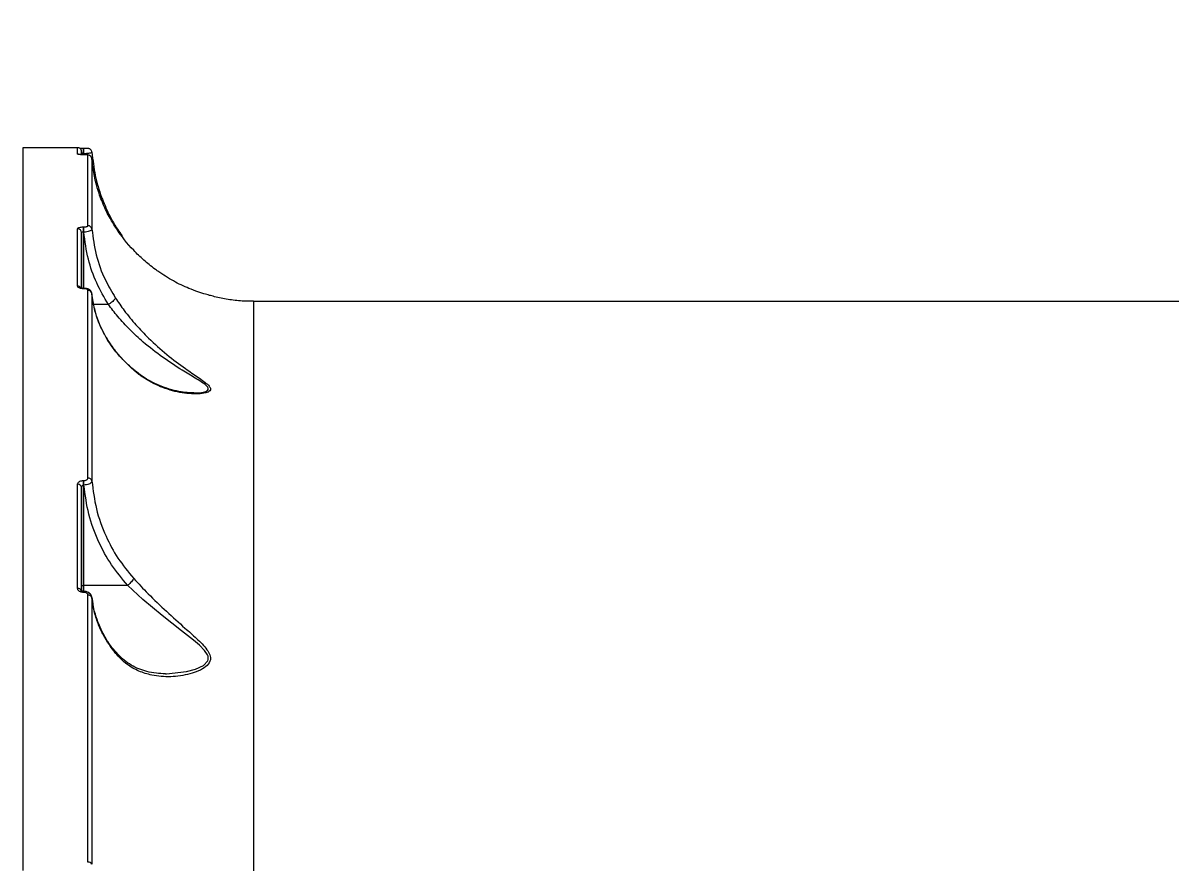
# Model space of a CAD drawing. Header units: millimetres. Extents: x -6431 to 4834, y -6422 to 4807.
# Drawn here: x 1393.7 to 1677.2, y -673.4 to -466 of the extents above; entities that cross this region are included whole.
import ezdxf

# ---------------------------------------------------------------- set-up
doc = ezdxf.new("R2010")
doc.units = ezdxf.units.MM
for name, color, linetype in [('DIKOM_ОБЪЕКТ', 7, 'Continuous'), ('DIKOM_РАЗМЕР_ЗОНА', 7, 'Continuous'), ('DIKOM_РАЗМЕР_ОБЪЕКТА', 7, 'Continuous')]:
    doc.layers.add(name, color=color, linetype=linetype)
doc.styles.add('style1', font='arial.ttf', dxfattribs={"width": 0.8})
doc.dimstyles.new('1-50', dxfattribs={"dimtxt": 300, "dimasz": 200, "dimexe": 100, "dimexo": 0, "dimgap": 100, "dimtad": 0, "dimdec": 0, "dimtxsty": 'style1', "dimcen": 0, "dimclrd": 7, "dimclre": 7, "dimadec": 1, "dimazin": 2, "dimtfac": 1, "dimtdec": 0, "dimtmove": 1, "dimatfit": 3, "dimfxl": 0, "dimlwd": 25, "dimlwe": 18, "dimarcsym": 0})

# ---------------------------------------------------------------- blocks, each defined once
blk = doc.blocks.new('*D13')
at = {"layer": 'Defpoints', "color": 0, "transparency": 16777216}
for p in [(-3965.6, 378.37), (3334.4, -1220.38), (3334.4, -3843.38)]:
    blk.add_point(p, dxfattribs=at)
at = {"layer": 'DIKOM_РАЗМЕР_ОБЪЕКТА', "color": 7, "lineweight": 18, "transparency": 16777216}
for p, q in [((-3965.6, 378.37), (-3965.6, -3943.38)), ((3334.4, -1220.38), (3334.4, -3943.38))]:
    blk.add_line(p, q, dxfattribs=at)
at = {"layer": 'DIKOM_РАЗМЕР_ОБЪЕКТА', "color": 7, "lineweight": 25, "transparency": 16777216}
for p, q in [((-3765.6, -3843.38), (-182.11, -3843.38)), ((3134.4, -3843.38), (731.83, -3843.38))]:
    blk.add_line(p, q, dxfattribs=at)
at = {"layer": 'DIKOM_РАЗМЕР_ОБЪЕКТА', "color": 7, "transparency": 16777216}
for points in [[(-3765.6, -3810.04), (-3765.6, -3876.71), (-3965.6, -3843.38)], [(3134.4, -3810.04), (3134.4, -3876.71), (3334.4, -3843.38)]]:
    blk.add_solid(points, dxfattribs=at)
at = {"layer": 'DIKOM_РАЗМЕР_ОБЪЕКТА', "color": 0, "transparency": 16777216, "insert": (274.86, -3843.38), "char_height": 300, "attachment_point": 5, "style": 'style1'}
blk.add_mtext('7300', dxfattribs=at)
blk = doc.blocks.new('*D16')
at = {"layer": 'Defpoints', "color": 0, "transparency": 16777216}
for p in [(-5966.57, 409.56), (4834.4, -963.9), (4834.4, -6224.88)]:
    blk.add_point(p, dxfattribs=at)
at = {"layer": 'DIKOM_РАЗМЕР_ЗОНА', "color": 7, "lineweight": 18, "transparency": 16777216}
for p, q in [((-5966.57, 409.56), (-5966.57, -6324.88)), ((4834.4, -963.9), (4834.4, -6324.88))]:
    blk.add_line(p, q, dxfattribs=at)
at = {"layer": 'DIKOM_РАЗМЕР_ЗОНА', "color": 7, "lineweight": 25, "transparency": 16777216}
for p, q in [((-5766.57, -6224.88), (924.42, -6224.88)), ((4634.4, -6224.88), (2004.2, -6224.88))]:
    blk.add_line(p, q, dxfattribs=at)
at = {"layer": 'DIKOM_РАЗМЕР_ЗОНА', "color": 7, "transparency": 16777216}
for points in [[(-5766.57, -6191.54), (-5766.57, -6258.21), (-5966.57, -6224.88)], [(4634.4, -6191.54), (4634.4, -6258.21), (4834.4, -6224.88)]]:
    blk.add_solid(points, dxfattribs=at)
at = {"layer": 'DIKOM_РАЗМЕР_ЗОНА', "color": 0, "transparency": 16777216, "insert": (1464.31, -6224.88), "char_height": 300, "attachment_point": 5, "style": 'style1'}
blk.add_mtext('10800', dxfattribs=at)

msp = doc.modelspace()

# ---------------------------------------------------------------- linework, layer by layer
at = {"layer": 'DIKOM_ОБЪЕКТ', "color": 7, "linetype": 'Continuous', "lineweight": 15}
for p, q in [((1407.21, -496.83), (1393.71, -496.83)), ((1408.21, -497.83), (1408.21, -498.42)), ((1408.21, -497.95), (1408.21, -497.83)), ((1408.21, -497.92), (1408.21, -497.95)), ((1408.21, -498.57), (1408.21, -497.95)), ((1408.74, -497), (1408.71, -497)), ((1408.71, -498.33), (1408.71, -497)), ((1408.74, -498.33), (1408.71, -498.33)), ((1408.71, -498.33), (1408.71, -498.58)), ((1408.81, -498.58), (1408.71, -498.58)), ((1408.81, -498.58), (1408.71, -498.58)), ((1408.71, -498.58), (1408.71, -498.58)), ((1408.74, -498.33), (1408.74, -497)), ((1408.78, -498.58), (1408.74, -498.33)), ((1408.81, -498.58), (1408.81, -498.58)), ((1407.21, -531.06), (1407.21, -516.87)), ((1408.21, -517.82), (1408.21, -531.44)), ((1408.21, -531.55), (1408.21, -517.82)), ((1408.71, -516.41), (1408.77, -516.41)), ((1408.71, -517.7), (1408.71, -516.41)), ((1408.77, -517.7), (1408.71, -517.7)), ((1408.71, -517.7), (1408.71, -531.61)), ((1408.77, -517.7), (1408.77, -516.41)), ((1408.79, -531.61), (1408.71, -531.61)), ((1408.71, -531.61), (1408.71, -531.69)), ((1408.79, -531.69), (1408.71, -531.69)), ((1408.79, -531.61), (1408.79, -531.61)), ((1408.79, -531.61), (1408.79, -531.69)), ((1414.83, -535.58), (1411.16, -535.58)), ((1820.76, -534.83), (1450.66, -534.83)), ((1408.21, -580.83), (1408.21, -606.48)), ((1408.21, -605.18), (1408.21, -580.83)), ((1408.71, -579.09), (1408.79, -579.09)), ((1408.71, -580.22), (1408.71, -579.09)), ((1408.71, -580.22), (1408.71, -605.02)), ((1408.79, -580.22), (1408.71, -580.22)), ((1408.79, -580.22), (1408.79, -579.09)), ((1408.21, -606.33), (1408.21, -605.18)), ((1408.21, -606.26), (1408.21, -605.89)), ((1419.6, -605.02), (1408.71, -605.02)), ((1408.71, -605.02), (1408.71, -606.49)), ((1408.77, -606.49), (1408.71, -606.49)), ((1408.71, -606.49), (1408.71, -606.76)), ((1408.77, -606.49), (1408.77, -606.76)), ((1408.77, -606.76), (1408.71, -606.76)), ((1410.96, -608.9), (1410.84, -608.02))]:
    msp.add_line(p, q, dxfattribs=at)
at = {"layer": 'DIKOM_ОБЪЕКТ', "color": 7, "linetype": 'Continuous', "lineweight": 15, "flags": 128}
for points in [[(1393.71, -496.83), (1393.71, -496.83), (1393.71, -497.02), (1393.71, -497.56), (1393.71, -498.45), (1393.71, -499.7), (1393.71, -501.3), (1393.71, -503.25), (1393.71, -505.55), (1393.71, -508.2), (1393.71, -511.19), (1393.71, -514.52), (1393.71, -518.19), (1393.71, -522.19), (1393.71, -526.53), (1393.71, -531.19), (1393.71, -536.19), (1393.71, -541.5), (1393.71, -547.13), (1393.71, -553.06), (1393.71, -559.31), (1393.71, -565.86), (1393.71, -572.7), (1393.71, -579.83), (1393.71, -587.25), (1393.71, -594.94), (1393.71, -602.91), (1393.71, -611.13), (1393.71, -619.62), (1393.71, -628.36), (1393.71, -637.34), (1393.71, -646.55), (1393.71, -656), (1393.71, -665.66), (1393.71, -675.53)], [(1407.21, -498.42), (1407.21, -497.95), (1407.21, -497.56), (1407.21, -497.25), (1407.21, -497.03), (1407.21, -496.89), (1407.21, -496.83), (1407.21, -496.83)], [(1409.77, -516.11), (1409.77, -512.95), (1409.77, -510.06), (1409.77, -507.46), (1409.77, -505.14), (1409.77, -503.1), (1409.77, -501.34), (1409.77, -499.87), (1409.77, -498.69)], [(1410.77, -499.61), (1410.77, -500.79), (1410.77, -502.26), (1410.77, -504.01), (1410.77, -506.04), (1410.77, -508.36), (1410.77, -510.96), (1410.77, -513.84), (1410.77, -516.99)], [(1409.77, -578.48), (1409.77, -571.72), (1409.77, -565.23), (1409.77, -559.01), (1409.77, -553.06), (1409.77, -547.4), (1409.77, -542.01), (1409.77, -536.91), (1409.77, -532.1)], [(1410.77, -532.95), (1410.77, -537.75), (1410.77, -542.84), (1410.77, -548.21), (1410.77, -553.87), (1410.77, -559.8), (1410.77, -566.01), (1410.77, -572.48), (1410.77, -579.22)], [(1450.66, -534.83), (1450.66, -534.83), (1450.66, -535.06), (1450.66, -535.65), (1450.66, -536.6), (1450.66, -537.9), (1450.66, -539.55), (1450.66, -541.55), (1450.66, -543.9), (1450.66, -546.6), (1450.66, -549.64), (1450.66, -553.03), (1450.66, -556.75), (1450.66, -560.81), (1450.66, -565.2), (1450.66, -569.91), (1450.66, -574.95), (1450.66, -580.31), (1450.66, -585.98), (1450.66, -591.95), (1450.66, -598.23), (1450.66, -604.81), (1450.66, -611.68), (1450.66, -618.83), (1450.66, -626.25), (1450.66, -633.95), (1450.66, -641.91), (1450.66, -650.13), (1450.66, -658.6), (1450.66, -667.3), (1450.66, -676.24)], [(1407.21, -605.74), (1407.21, -602.37), (1407.21, -599.03), (1407.21, -595.75), (1407.21, -592.51), (1407.21, -589.32), (1407.21, -586.17), (1407.21, -583.08), (1407.21, -580.03)], [(1408.21, -605.18), (1408.22, -605.15), (1408.25, -605.12), (1408.29, -605.09), (1408.36, -605.07), (1408.43, -605.05), (1408.52, -605.03), (1408.61, -605.02), (1408.71, -605.02)], [(1428.93, -626.85), (1429.22, -626.88), (1434.17, -626.34), (1436.38, -625.74), (1438.33, -624.79), (1439.4, -623.65), (1439.5, -623.34), (1439.45, -622.49), (1439.36, -622.22), (1438.61, -621.09), (1437.34, -619.81), (1435.88, -618.58), (1432.9, -616.26), (1428.08, -612.49), (1423.34, -608.5), (1419.6, -605.02), (1419.6, -605.02), (1419.6, -605.02)], [(1409.77, -673.4), (1409.77, -664.51), (1409.77, -655.79), (1409.77, -647.25), (1409.77, -638.89), (1409.77, -630.73), (1409.77, -622.76), (1409.77, -614.99), (1409.77, -607.43)], [(1410.77, -608.12), (1410.77, -615.66), (1410.77, -623.41), (1410.77, -631.36), (1410.77, -639.5), (1410.77, -647.84), (1410.77, -656.36), (1410.77, -665.07), (1410.77, -673.94)]]:
    msp.add_lwpolyline(points, dxfattribs=at)
at = {"layer": 'DIKOM_ОБЪЕКТ', "color": 7, "linetype": 'Continuous', "lineweight": 15}
for centre, radius, start, end in [((1407.21, -499.42), 1, 63.257, 89.9975), ((1409.77, -499.69), 0.998, 4.3366, 90.115), ((1407.23, -517.85), 0.977, 1.4253, 91.3696), ((1409.79, -517.09), 0.982, 5.6969, 91.1773), ((1407.22, -532.09), 1.03, 37.6799, 90.6569), ((1409.81, -533.07), 0.968, 7.0467, 92.1376), ((1407.3, -580.94), 0.917, 6.9664, 95.58), ((1409.85, -579.41), 0.937, 11.5187, 94.8424), ((1407.31, -606.69), 0.948, 20.9928, 95.9307), ((1409.87, -608.35), 0.925, 14.8096, 96.3981), ((1409.92, -674.32), 0.928, 24.089, 99.2911)]:
    msp.add_arc(centre, radius, start, end, dxfattribs=at)
for points, knots in [([(1408.21, -497.95), (1408.21, -497.91), (1408.21, -497.85), (1408.21, -497.83), (1408.21, -497.82), (1408.21, -497.82), (1408.21, -497.82), (1408.21, -497.81), (1408.21, -497.8), (1408.21, -497.78), (1408.21, -497.7), (1408.19, -497.58), (1408.12, -497.38), (1407.97, -497.14), (1407.7, -496.93), (1407.41, -496.82), (1407.25, -496.84), (1407.2, -496.84)], [0, 0, 0, 0, 0.511224, 0.754362, 0.816355, 0.85272, 0.864201, 0.867532, 0.869158, 0.870736, 0.874198, 0.887338, 0.903917, 0.924961, 0.958379, 0.988469, 1, 1, 1, 1]), ([(1408.71, -498.58), (1408.64, -498.58), (1408.4, -498.58), (1408, -498.57), (1407.6, -498.53), (1407.28, -498.48), (1407.24, -498.44), (1407.21, -498.42)], [0, 0, 0, 0, 0.079667, 0.275732, 0.470759, 0.71054, 1, 1, 1, 1]), ([(1408.62, -498.58), (1408.55, -498.58), (1408.36, -498.58), (1408.05, -498.56), (1407.76, -498.54), (1407.6, -498.51), (1407.59, -498.51), (1407.59, -498.51)], [0, 0, 0, 0, 0.121438, 0.360399, 0.619454, 0.871714, 1, 1, 1, 1]), ([(1408.71, -497), (1408.7, -497), (1408.52, -497), (1408.18, -496.99), (1407.85, -496.99), (1407.74, -496.98), (1407.73, -496.98)], [0, 0, 0, 0, 0.036463, 0.491995, 0.956262, 1, 1, 1, 1]), ([(1408.71, -498.33), (1408.67, -498.33), (1408.61, -498.33), (1408.51, -498.3), (1408.4, -498.26), (1408.29, -498.17), (1408.22, -498.06), (1408.22, -497.99), (1408.21, -497.95)], [0, 0, 0, 0, 0.127001, 0.162553, 0.340449, 0.545339, 0.783126, 1, 1, 1, 1]), ([(1410.77, -497.95), (1410.77, -497.94), (1410.78, -497.82), (1410.69, -497.61), (1410.54, -497.36), (1410.35, -497.2), (1410.18, -497.11), (1410.03, -497.06), (1409.92, -497.04), (1409.84, -497.02), (1409.7, -497.01), (1409.47, -497), (1409.1, -497), (1408.85, -497), (1408.74, -497)], [0, 0, 0, 0, 0.005698, 0.125653, 0.221585, 0.302595, 0.371074, 0.426608, 0.467, 0.503917, 0.56551, 0.752269, 0.887954, 1, 1, 1, 1]), ([(1410.77, -497.95), (1410.77, -497.94), (1410.78, -497.82), (1410.69, -497.61), (1410.54, -497.36), (1410.35, -497.2), (1410.18, -497.11), (1410.03, -497.06), (1409.92, -497.04), (1409.84, -497.02), (1409.7, -497.01), (1409.47, -497), (1409.1, -497), (1408.85, -497), (1408.74, -497)], [0, 0, 0, 0, 0.005698, 0.125653, 0.221585, 0.302595, 0.371074, 0.426608, 0.467, 0.503917, 0.56551, 0.752269, 0.887954, 1, 1, 1, 1]), ([(1410.77, -497.96), (1410.75, -497.99), (1410.72, -498.05), (1410.43, -498.15), (1409.97, -498.24), (1409.39, -498.3), (1408.96, -498.32), (1408.74, -498.33)], [0, 0, 0, 0, 0.184782, 0.398794, 0.601251, 0.799001, 1, 1, 1, 1]), ([(1410.77, -499.61), (1410.77, -499.61), (1410.77, -499.49), (1410.7, -499.27), (1410.53, -499.01), (1410.34, -498.84), (1410.14, -498.74), (1409.95, -498.67), (1409.71, -498.62), (1409.39, -498.59), (1409.03, -498.58), (1408.84, -498.58), (1408.78, -498.58)], [0, 0, 0, 0, 0.000296, 0.130407, 0.23481, 0.32591, 0.40886, 0.490675, 0.605738, 0.797074, 0.933943, 1, 1, 1, 1]), ([(1409.77, -498.69), (1409.76, -498.68), (1409.73, -498.65), (1409.52, -498.61), (1409.27, -498.59), (1409.02, -498.58), (1408.86, -498.58), (1408.81, -498.58)], [0, 0, 0, 0, 0.302563, 0.534694, 0.725423, 0.917024, 1, 1, 1, 1]), ([(1410.77, -497.96), (1410.99, -499.88), (1411.42, -503.65), (1412.6, -507.66), (1413.4, -509.74), (1413.53, -510.07)], [0, 0, 0, 0, 0.466532, 0.915008, 1, 1, 1, 1]), ([(1427.05, -527.37), (1426.81, -527.19), (1425.59, -526.31), (1423.52, -524.62), (1420.16, -521.37), (1417.4, -517.88), (1415.05, -514.01), (1413.47, -510.79), (1412.15, -507.16), (1411.2, -503.43), (1410.91, -500.89), (1410.77, -499.61)], [0, 0, 0, 0, 0.024296, 0.122246, 0.220215, 0.421516, 0.511888, 0.632236, 0.75259, 0.876295, 1, 1, 1, 1]), ([(1413.53, -510.07), (1413.53, -510.08), (1413.56, -510.15), (1413.56, -510.26), (1413.44, -510.39), (1413.41, -510.43)], [0, 0, 0, 0, 0.091378, 0.775254, 1, 1, 1, 1]), ([(1413.53, -510.07), (1414.15, -511.5), (1415.16, -513.83), (1416.84, -516.69), (1417.82, -518.05), (1418.21, -518.59)], [0, 0, 0, 0, 0.487093, 0.793823, 1, 1, 1, 1]), ([(1407.21, -516.87), (1407.23, -516.82), (1407.26, -516.71), (1407.52, -516.58), (1407.9, -516.47), (1408.32, -516.42), (1408.6, -516.41), (1408.71, -516.41)], [0, 0, 0, 0, 0.215029, 0.429973, 0.644721, 0.859186, 1, 1, 1, 1]), ([(1408.71, -517.7), (1408.67, -517.7), (1408.58, -517.7), (1408.44, -517.71), (1408.31, -517.74), (1408.23, -517.78), (1408.22, -517.81), (1408.21, -517.82)], [0, 0, 0, 0, 0.140847, 0.355151, 0.570041, 0.784919, 1, 1, 1, 1]), ([(1408.77, -516.41), (1408.84, -516.41), (1409.03, -516.41), (1409.31, -516.37), (1409.57, -516.3), (1409.74, -516.21), (1409.76, -516.14), (1409.77, -516.11)], [0, 0, 0, 0, 0.142258, 0.357128, 0.57157, 0.785718, 1, 1, 1, 1]), ([(1410.77, -516.99), (1410.75, -517.07), (1410.7, -517.21), (1410.36, -517.41), (1409.85, -517.57), (1409.29, -517.67), (1408.91, -517.69), (1408.77, -517.7)], [0, 0, 0, 0, 0.214245, 0.428323, 0.642698, 0.857554, 1, 1, 1, 1]), ([(1414.83, -535.58), (1413.8, -533.83), (1411.74, -530.28), (1409.61, -524.24), (1409.06, -519.95), (1408.77, -517.7)], [0, 0, 0, 0, 0.316571, 0.640667, 1, 1, 1, 1]), ([(1410.77, -516.99), (1411.05, -519.11), (1411.61, -523.4), (1413.69, -529.11), (1415.68, -532.47), (1416.54, -533.93)], [0, 0, 0, 0, 0.35586, 0.721477, 1, 1, 1, 1]), ([(1440.03, -533.39), (1439.99, -533.38), (1439.91, -533.36), (1438.77, -533.05), (1436.99, -532.48), (1434.25, -531.45), (1430.9, -529.89), (1428.34, -528.21), (1427.05, -527.37)], [0, 0, 0, 0, 0.070557, 0.183709, 0.336661, 0.490286, 0.745145, 1, 1, 1, 1]), ([(1408.71, -531.69), (1408.62, -531.69), (1408.37, -531.68), (1407.95, -531.62), (1407.54, -531.48), (1407.26, -531.28), (1407.23, -531.14), (1407.21, -531.06)], [0, 0, 0, 0, 0.108268, 0.320439, 0.543088, 0.771565, 1, 1, 1, 1]), ([(1408.71, -531.6), (1408.65, -531.6), (1408.5, -531.61), (1408.27, -531.57), (1408.1, -531.53), (1408, -531.49), (1408, -531.49), (1408, -531.49)], [0, 0, 0, 0, 0.162934, 0.428569, 0.654479, 0.845844, 1, 1, 1, 1]), ([(1410.75, -532.91), (1410.73, -532.79), (1410.7, -532.54), (1410.48, -532.21), (1410.15, -531.92), (1409.68, -531.71), (1409.19, -531.6), (1408.87, -531.62), (1408.79, -531.62)], [0, 0, 0, 0, 0.132846, 0.291399, 0.45277, 0.647774, 0.913487, 1, 1, 1, 1]), ([(1409.77, -532.1), (1409.76, -532.05), (1409.74, -531.96), (1409.55, -531.83), (1409.29, -531.74), (1409.02, -531.7), (1408.85, -531.69), (1408.79, -531.69)], [0, 0, 0, 0, 0.228812, 0.457841, 0.678501, 0.888319, 1, 1, 1, 1]), ([(1411.22, -535.82), (1411.2, -535.77), (1410.95, -534.83), (1410.8, -533.85), (1410.76, -532.92), (1410.76, -532.91)], [0, 0, 0, 0, 0.047856, 0.986463, 1, 1, 1, 1]), ([(1421.08, -551.84), (1419.71, -550.53), (1416.93, -547.88), (1414.26, -543.9), (1412.45, -540.14), (1411.28, -536.68), (1410.94, -534.2), (1410.77, -532.95)], [0, 0, 0, 0, 0.239876, 0.485873, 0.639421, 0.818548, 1, 1, 1, 1]), ([(1416.54, -533.93), (1416.54, -533.94), (1416.54, -533.99), (1416.49, -534.14), (1416.31, -534.42), (1415.92, -534.81), (1415.41, -535.22), (1415.02, -535.46), (1414.83, -535.58)], [0, 0, 0, 0, 0.038095, 0.149204, 0.361908, 0.57463, 0.787332, 1, 1, 1, 1]), ([(1414.83, -535.58), (1414.83, -535.58), (1414.83, -535.58), (1414.83, -535.58), (1414.83, -535.58)], [0, 0, 0, 0, 0.600995, 1, 1, 1, 1]), ([(1435.93, -557.42), (1436.05, -557.42), (1436.93, -557.46), (1438.18, -557.3), (1439.36, -556.93), (1439.57, -556.51), (1439.46, -556.09), (1438.98, -555.53), (1437.81, -554.7), (1435.8, -553.49), (1432.58, -551.57), (1428.2, -548.7), (1423.85, -545.31), (1420.15, -541.87), (1417.24, -538.72), (1415.55, -536.57), (1414.83, -535.58), (1414.83, -535.58)], [0, 0, 0, 0, 0.010983, 0.080981, 0.13094, 0.166446, 0.17378, 0.212781, 0.262392, 0.31236, 0.412642, 0.557377, 0.702012, 0.806684, 0.911197, 0.99995, 1, 1, 1, 1]), ([(1416.54, -533.93), (1417.25, -534.99), (1418.8, -537.27), (1421.6, -540.66), (1425.12, -544.37), (1429.28, -548.04), (1433.46, -551.17), (1436.53, -553.26), (1438.44, -554.59), (1439.56, -555.51), (1440, -556.12), (1440.1, -556.59), (1439.91, -557.05), (1438.82, -557.5), (1437.03, -557.72), (1434.04, -557.64), (1430.09, -556.91), (1426.14, -555.31), (1423.16, -553.52), (1421.77, -552.4), (1421.08, -551.84)], [0, 0, 0, 0, 0.059053, 0.127727, 0.196513, 0.291306, 0.386176, 0.452748, 0.48692, 0.520895, 0.548901, 0.554238, 0.580032, 0.615194, 0.662239, 0.709494, 0.807576, 0.905612, 0.952816, 1, 1, 1, 1]), ([(1450.66, -534.79), (1449.88, -534.79), (1447.93, -534.79), (1444.84, -534.43), (1442.07, -533.95), (1440.5, -533.49), (1440.04, -533.35)], [0, 0, 0, 0, 0.217206, 0.544111, 0.866041, 1, 1, 1, 1]), ([(1420.95, -551.56), (1420.54, -551.21), (1419.35, -550.19), (1417.62, -548.33), (1415.76, -546.01), (1414.18, -543.55), (1412.87, -541), (1411.85, -538.42), (1411.43, -536.67), (1411.22, -535.82)], [0, 0, 0, 0, 0.077538, 0.229784, 0.383507, 0.538585, 0.694537, 0.850785, 1, 1, 1, 1]), ([(1420.92, -551.59), (1420.96, -551.63), (1421.03, -551.69), (1421.07, -551.79), (1421.08, -551.84)], [0, 0, 0, 0, 0.59618, 1, 1, 1, 1]), ([(1435.93, -557.42), (1435.56, -557.42), (1434.56, -557.4), (1432.73, -557.18), (1430.45, -556.69), (1428.08, -555.92), (1425.81, -554.91), (1423.71, -553.69), (1422.1, -552.58), (1421.22, -551.79), (1420.95, -551.55)], [0, 0, 0, 0, 0.078684, 0.212123, 0.360578, 0.518314, 0.666935, 0.808417, 0.941728, 1, 1, 1, 1]), ([(1407.21, -580.03), (1407.22, -579.94), (1407.24, -579.76), (1407.45, -579.49), (1407.79, -579.27), (1408.22, -579.12), (1408.55, -579.1), (1408.71, -579.09)], [0, 0, 0, 0, 0.174177, 0.38959, 0.595813, 0.797865, 1, 1, 1, 1]), ([(1408.71, -580.22), (1408.67, -580.22), (1408.61, -580.23), (1408.51, -580.27), (1408.4, -580.34), (1408.29, -580.49), (1408.22, -580.66), (1408.21, -580.78), (1408.21, -580.83)], [0, 0, 0, 0, 0.144471, 0.175425, 0.362616, 0.57104, 0.804673, 1, 1, 1, 1]), ([(1408.79, -579.09), (1408.9, -579.08), (1409.11, -579.07), (1409.4, -578.97), (1409.62, -578.82), (1409.75, -578.65), (1409.76, -578.53), (1409.77, -578.48)], [0, 0, 0, 0, 0.204005, 0.408015, 0.613544, 0.826551, 1, 1, 1, 1]), ([(1410.77, -579.22), (1410.75, -579.31), (1410.72, -579.49), (1410.45, -579.76), (1410.01, -580), (1409.43, -580.17), (1409, -580.2), (1408.79, -580.22)], [0, 0, 0, 0, 0.170042, 0.380817, 0.586659, 0.793114, 1, 1, 1, 1]), ([(1419.6, -605.02), (1418.21, -603.36), (1415.4, -599.99), (1412.18, -594.04), (1409.73, -587.42), (1409.11, -582.64), (1408.79, -580.22)], [0, 0, 0, 0, 0.232889, 0.471295, 0.731972, 1, 1, 1, 1]), ([(1410.77, -579.22), (1411.05, -581.53), (1411.63, -586.19), (1413.95, -592.59), (1417.05, -598.41), (1419.73, -601.66), (1421.08, -603.3)], [0, 0, 0, 0, 0.262567, 0.532662, 0.763648, 1, 1, 1, 1]), ([(1421.08, -603.3), (1422.25, -604.57), (1424.83, -607.35), (1429.16, -611.47), (1433.23, -615.1), (1436.19, -617.73), (1438.02, -619.49), (1439.2, -620.84), (1440, -622.19), (1440.12, -623.17), (1439.83, -624.19), (1438.92, -625.23), (1437.11, -626.22), (1434.17, -627.19), (1430.25, -627.77), (1425.96, -627.43), (1422.34, -626.3), (1419.24, -624.62), (1417.46, -622.74), (1416.54, -621.75)], [0, 0, 0, 0, 0.079015, 0.173492, 0.268052, 0.328719, 0.361361, 0.393895, 0.422326, 0.451311, 0.459935, 0.498982, 0.545107, 0.591439, 0.689034, 0.786593, 0.855573, 0.92445, 1, 1, 1, 1]), ([(1421.08, -603.3), (1421.06, -603.34), (1421.02, -603.45), (1420.87, -603.7), (1420.56, -604.1), (1420.11, -604.58), (1419.77, -604.87), (1419.6, -605.02)], [0, 0, 0, 0, 0.087314, 0.253615, 0.502422, 0.751195, 1, 1, 1, 1]), ([(1408.71, -606.76), (1408.6, -606.75), (1408.32, -606.74), (1407.9, -606.62), (1407.52, -606.39), (1407.26, -606.08), (1407.23, -605.86), (1407.21, -605.74)], [0, 0, 0, 0, 0.140812, 0.355282, 0.570034, 0.784974, 1, 1, 1, 1]), ([(1408.71, -606.49), (1408.66, -606.49), (1408.53, -606.49), (1408.36, -606.45), (1408.24, -606.39), (1408.18, -606.35), (1408.17, -606.34), (1408.17, -606.34)], [0, 0, 0, 0, 0.182981, 0.409266, 0.611703, 0.803383, 1, 1, 1, 1]), ([(1410.75, -608.03), (1410.75, -608), (1410.76, -607.78), (1410.57, -607.39), (1410.21, -606.95), (1409.67, -606.64), (1409.15, -606.48), (1408.84, -606.51), (1408.77, -606.52)], [0, 0, 0, 0, 0.037305, 0.245547, 0.449181, 0.671127, 0.922216, 1, 1, 1, 1]), ([(1419.6, -605.02), (1419.6, -605.02), (1419.6, -605.02), (1419.6, -605.02), (1419.6, -605.02), (1419.6, -605.02)], [0, 0, 0, 0, 0.389122, 0.828163, 1, 1, 1, 1]), ([(1409.77, -607.43), (1409.76, -607.36), (1409.74, -607.21), (1409.56, -607), (1409.31, -606.85), (1409.03, -606.77), (1408.84, -606.76), (1408.77, -606.76)], [0, 0, 0, 0, 0.214268, 0.428413, 0.642863, 0.857737, 1, 1, 1, 1]), ([(1416.54, -621.75), (1415.49, -620.3), (1413.78, -617.95), (1412.2, -614.4), (1411.21, -611.32), (1410.92, -609.2), (1410.77, -608.12)], [0, 0, 0, 0, 0.342217, 0.557268, 0.774604, 1, 1, 1, 1]), ([(1416.44, -621.24), (1416.14, -620.88), (1415.22, -619.77), (1413.99, -617.79), (1412.72, -615.33), (1411.77, -612.78), (1411.17, -610.63), (1411.01, -609.32), (1410.96, -608.9)], [0, 0, 0, 0, 0.097504, 0.29584, 0.496384, 0.698861, 0.90282, 1, 1, 1, 1]), ([(1416.37, -621.29), (1416.42, -621.34), (1416.51, -621.45), (1416.53, -621.62), (1416.54, -621.72), (1416.54, -621.75)], [0, 0, 0, 0, 0.444382, 0.858142, 1, 1, 1, 1]), ([(1428.93, -626.85), (1428.18, -626.84), (1426.61, -626.8), (1424.4, -626.37), (1422.32, -625.7), (1420.46, -624.77), (1418.77, -623.58), (1417.44, -622.39), (1416.74, -621.53), (1416.46, -621.19)], [0, 0, 0, 0, 0.160093, 0.336097, 0.482895, 0.638507, 0.789219, 0.918056, 1, 1, 1, 1])]:
    msp.add_open_spline(points, degree=3, knots=knots, dxfattribs=at)

# ---------------------------------------------------------------- dimensions: what is measured, and where the dimension line sits
at = {"layer": 'DIKOM_РАЗМЕР_ЗОНА'}
dim = msp.add_linear_dim(base=(4834.4, -6224.88), p1=(-5966.57, 409.56), p2=(4834.4, -963.9), text='10800', dimstyle='1-50', override={"dimscale": 1, "dimtix": 0, "dimtofl": 1, "dimtmove": 1, "dimatfit": 3}, dxfattribs=at)
dim.commit()
dim.dimension.update_dxf_attribs({"geometry": '*D16', "text_midpoint": (1464.31, -6224.88), "dimtype": 160})
at = {"layer": 'DIKOM_РАЗМЕР_ОБЪЕКТА'}
dim = msp.add_linear_dim(base=(3334.4, -3843.38), p1=(-3965.6, 378.37), p2=(3334.4, -1220.38), dimstyle='1-50', override={"dimscale": 1, "dimtix": 0, "dimtofl": 1, "dimtmove": 1, "dimatfit": 3}, dxfattribs=at)
dim.commit()
dim.dimension.update_dxf_attribs({"geometry": '*D13', "text_midpoint": (274.86, -3843.38), "dimtype": 160})

doc.saveas('drawing.dxf')
